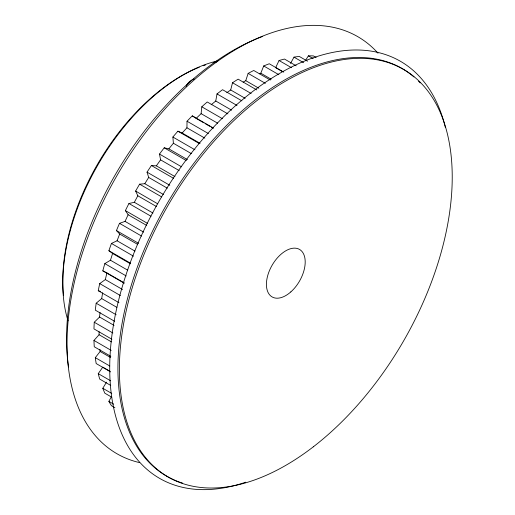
<?xml version="1.0" encoding="UTF-8"?>
<svg xmlns="http://www.w3.org/2000/svg" width="515" height="515" viewBox="0 0 515 515"><rect width="100%" height="100%" fill="white"/><g stroke="black" fill="none" stroke-linecap="round" stroke-linejoin="round"><path stroke-width="0.77" d="M167.304 188.175L148.687 177.43L147.039 172.152A211.092 121.875 -60 0 1 151.41 165.534L156.348 165.843L160.577 159.85L159.502 154.075A211.092 121.875 -60 0 1 164.221 147.811L168.843 148.88L173.375 143.241L172.886 137.042A211.092 121.875 -60 0 1 177.9 131.19L182.155 133.005L186.932 127.791L187.035 121.225A211.092 121.875 -60 0 1 192.288 115.856L213.667 128.196M111.89 339.25L93.962 328.898A211.092 121.875 -60 0 1 94.258 322.236L99.588 317.034L100 312.296M192.288 115.856L196.138 118.398L201.114 113.661L201.796 106.798A211.092 121.875 -60 0 1 207.236 101.976L227.926 113.918M114.613 321.296L95.301 310.152A211.092 121.875 -60 0 1 96.183 303.219L101.68 298.584L102.646 292.771M211.202 104.751L215.746 101.011L217.015 93.93A211.092 121.875 -60 0 1 222.577 89.7L241.883 100.85M118.946 302.672L98.262 290.73A211.092 121.875 -60 0 1 99.717 283.604L105.318 279.581L106.933 272.905L102.807 270.845A211.092 121.875 -60 0 1 104.828 263.609L110.468 260.236L112.592 253.489L108.89 250.715A211.092 121.875 -60 0 1 111.452 243.447L117.066 240.769L119.686 234.029L116.448 230.559A211.092 121.875 -60 0 1 119.512 223.336L125.055 221.386L128.126 214.723L125.39 210.603A211.092 121.875 -60 0 1 128.937 203.509L134.331 202.298L152.949 213.043M226.787 92.7L230.688 89.971L232.523 82.754A211.092 121.875 -60 0 1 238.142 79.168L256.76 89.919M243.144 82.188L245.758 80.675L248.146 73.394A211.092 121.875 -60 0 1 253.766 70.491L270.317 80.044M259.502 73.812L260.802 73.214L263.712 65.959A211.092 121.875 -60 0 1 269.268 63.763L283.752 72.126M296.209 65.83L284.486 59.058A211.092 121.875 -60 0 0 279.053 60.519L275.654 67.677L282.548 71.662M186.115 86.462C187.415 82.799 190.679 80.25 194.207 78.892M114.897 407.7L111.452 405.704A211.092 121.875 -60 0 1 108.89 401.391L111.485 396.453M134.331 202.298L137.827 195.784L135.625 191.065A211.092 121.875 -60 0 1 139.604 184.17L144.799 183.713L163.416 194.464M290.537 63.422L294.001 57.139A211.092 121.875 -60 0 1 299.254 56.431L307.526 61.208M111.723 397.168L104.828 393.19A211.092 121.875 -60 0 1 102.807 388.284L106.521 382.143M144.799 183.713L148.687 177.43M305.408 60.564L308.388 55.852A211.092 121.875 -60 0 1 313.403 55.91L316.165 57.5M110.751 385.458L99.717 379.091A211.092 121.875 -60 0 1 98.262 373.652L102.768 367.131L109.663 371.109M110.661 371.92L96.183 363.558A211.092 121.875 -60 0 1 95.301 357.648L100.135 351.5L99.929 349.363M110.809 356.322L94.258 346.769A211.092 121.875 -60 0 1 93.962 340.447L99.073 334.737L99.073 331.718M98.262 290.73L100.515 291.387M308.388 55.852L313.217 58.639M294.001 57.139L303.65 62.708M279.053 60.519L291.464 67.684M263.712 65.959L278.879 74.714M260.802 73.214L271.148 79.188M248.146 73.394L265.38 83.346M245.758 80.675L258.858 88.239M232.523 82.754L251.14 93.505M230.688 89.971L245.166 98.333M217.015 93.93L237.016 105.478M215.746 101.011L231.608 110.165M201.796 106.798L222.486 118.74M201.114 113.661L217.658 123.214M196.138 118.398L203.721 122.782M205.099 123.574L209.927 126.362M211.305 127.16L212.689 127.958M187.035 121.225L208.408 133.565M186.932 127.791L204.861 138.142M182.155 133.005L200.084 143.357M177.9 131.19L199.273 143.531M172.886 137.042L194.947 149.781M173.375 143.241L191.303 153.592M168.843 148.88L187.46 159.631M164.221 147.811L186.288 160.551M159.502 154.075L181.57 166.815M160.577 159.85L179.194 170.6M156.348 165.843L174.965 176.594M151.41 165.534L173.478 178.274M147.039 172.152L169.796 185.291M139.604 184.17L161.671 196.91M135.625 191.065L157.693 203.805M137.827 195.784L156.451 206.534M128.937 203.509L150.998 216.249M125.39 210.603L147.457 223.343M128.126 214.723L146.743 225.467M125.055 221.386L143.672 232.13M119.512 223.336L141.58 236.076M116.448 230.559L138.516 243.299M119.686 234.029L137.614 244.38M117.066 240.769L134.994 251.12M111.452 243.447L133.514 256.187M108.89 250.715L130.269 263.056M112.592 253.489L130.52 263.841M110.468 260.236L127.707 270.188M104.828 263.609L126.201 275.95M106.933 272.905L124.173 282.857M102.807 270.845L124.186 283.186M105.318 279.581L122.557 289.533M99.717 283.604L120.407 295.552M101.68 298.584L116.847 307.339M96.183 303.219L116.178 314.768M99.588 317.034L114.073 325.396M94.258 322.236L112.875 332.986M99.073 334.737L111.485 341.909M93.962 340.447L111.201 350.4M100.135 351.5L110.48 357.468M95.301 357.648L109.785 366.004M98.262 373.652L110.674 380.817M102.807 388.284L111.774 393.46M108.89 401.391L113.718 404.178M182.683 483.167A235.355 135.883 -60 0 1 165.437 206.547A235.355 135.883 -60 0 1 413.931 76.941M418.534 81.196A235.355 135.883 -60 0 1 420.195 82.896M68.501 366.957A235.355 135.883 -60 0 1 262.753 36.411M139.462 462.586A240.808 139.031 -60 0 1 117.761 174.218A240.808 139.031 -60 0 1 378.016 53.193M245.752 482.188A240.808 139.031 -60 0 1 109.972 357.198A240.808 139.031 -60 0 1 264.227 83.14A240.808 139.031 -60 0 1 445.378 127.54M68.038 320.826A170.047 98.178 -60 0 1 97.921 164.877A170.047 98.178 -60 0 1 217.98 60.802M63.48 295.456A167.304 96.595 -60 0 1 199.292 67.227M203.161 65.759A167.304 96.595 -60 0 1 205.485 64.961M213.133 62.714A167.304 96.595 -60 0 1 216.899 61.839M313.313 446.82A235.355 135.883 -60 0 0 414.202 76.787A235.355 135.883 -60 0 0 129.915 295.919A235.355 135.883 -60 0 0 313.313 446.82M290.827 291.908A27.43 15.836 -60 0 0 299.524 249.421A27.43 15.836 -60 0 0 267.079 278.197A27.43 15.836 -60 0 0 290.827 291.908"/></g></svg>
